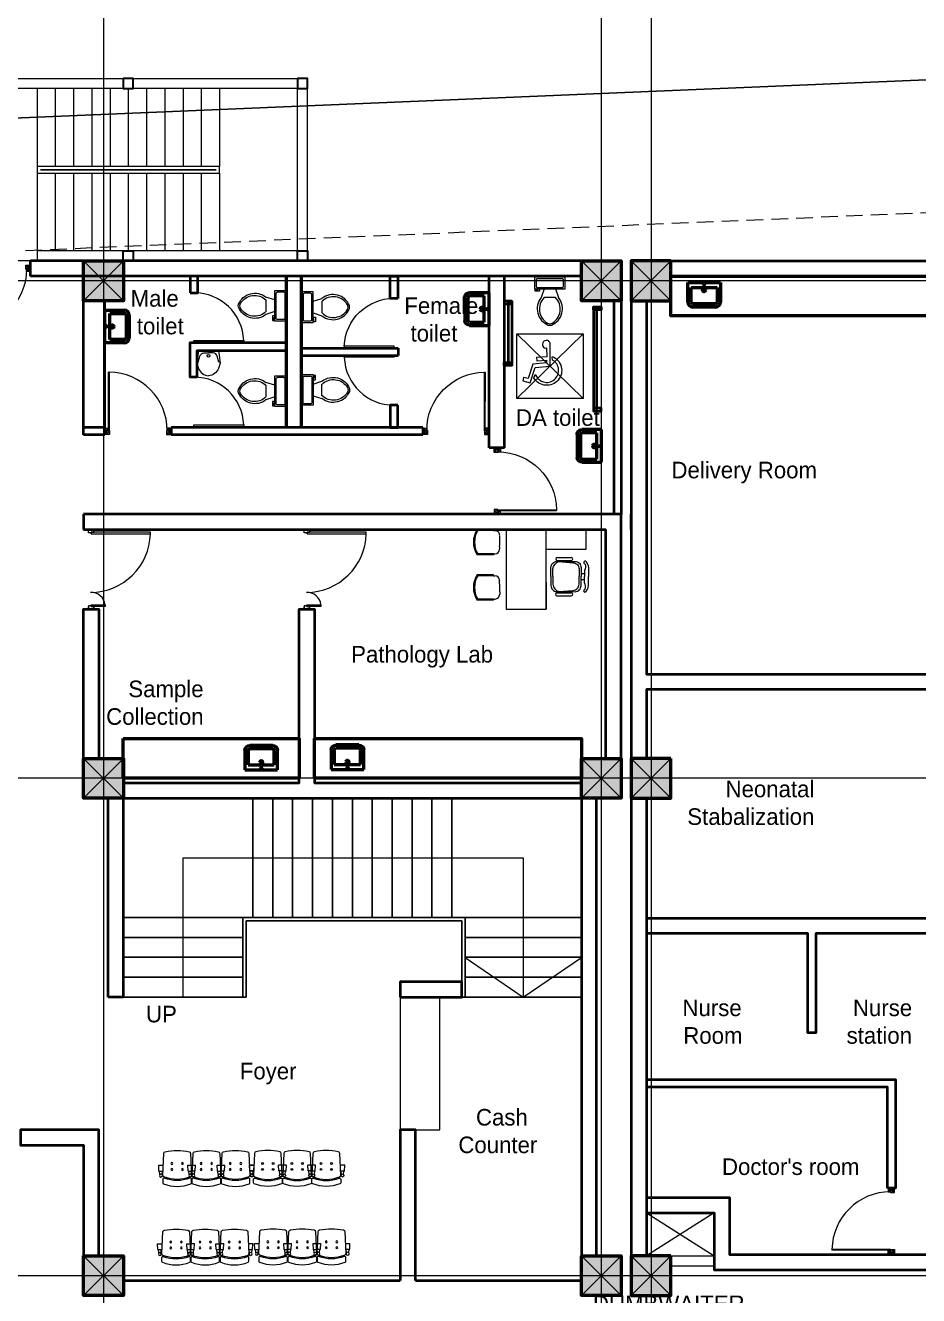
# Model space of a CAD drawing. Header units: millimetres. Extents: x 2342254 to 2635493, y 3886634 to 4043501.
# Drawn here: x 2436510 to 2449966, y 3996331 to 4015482 of the extents above; entities that cross this region are included whole.
import ezdxf

# ---------------------------------------------------------------- set-up
doc = ezdxf.new("R2010")
doc.units = ezdxf.units.MM
doc.header["$MEASUREMENT"] = 0
doc.linetypes.add('CENTER', pattern=[2, 1.25, -0.25, 0.25, -0.25])
doc.linetypes.add('DASHED', pattern=[0.75, 0.5, -0.25])
for name, color, linetype, lineweight in [('0newfurnture', 30, 'Continuous', 50), ('centreline', 52, 'CENTER', 5), ('Column-0.5', 14, 'Continuous', 50), ('Dimension- 0.15', 114, 'Continuous', 15), ('Dimension-137.5', 86, 'Continuous', 13), ('door', 41, 'Continuous', 5), ('Door Opening-0.09', 253, 'Continuous', 9), ('Frame-0.3', 24, 'Continuous', 30), ('furniture', 34, 'Continuous', 15), ('Furniture Hospital-0.09', 44, 'Continuous', 9), ('Hatch', 9, 'Continuous', 9), ('hidden lines', 205, 'DASHED', 5), ('Metal  workt-0.2', 13, 'Continuous', 20), ('stairs', 6, 'Continuous', 25), ('T-Fixture-0.09', 255, 'Continuous', 9), ('WALL 0.2', 7, 'Continuous', 20), ('wall 0.4', 7, 'Continuous', 40), ('WINDOW', 152, 'Continuous', 30)]:
    doc.layers.add(name, color=color, linetype=linetype, lineweight=lineweight)
doc.layers.add('FANCE', color=25, linetype='Continuous')
doc.layers.add('Text-0.2', color=7, linetype='Continuous')
doc.styles.add('arial.', font='arial.ttf')

# ---------------------------------------------------------------- blocks, each defined once
blk = doc.blocks.new('BANCAS')
at = {"layer": 'Furniture Hospital-0.09'}
for p, q in [((-0.236, -0.247), (-0.314, -0.247)), ((-0.309, -0.347), (-0.314, -0.247)), ((-0.241, -0.347), (-0.309, -0.347)), ((-0.294, -0.405), (-0.3, -0.347)), ((-0.256, -0.405), (-0.25, -0.347)), ((0.314, -0.25), (0.236, -0.25)), ((0.309, -0.35), (0.241, -0.35)), ((0.256, -0.409), (0.25, -0.35)), ((0.294, -0.409), (0.3, -0.35)), ((0.309, -0.35), (0.314, -0.25))]:
    blk.add_line(p, q, dxfattribs=at)
blk.add_lwpolyline([(0.227, -0.048, 0.346546), (0.203, -0.019, 0.095695), (-0.203, -0.019, 0.346546), (-0.227, -0.048), (-0.244, -0.417, 0.318973), (-0.225, -0.447, 0.193005), (0.225, -0.447, 0.318973), (0.244, -0.417)], format="xyb", close=True, dxfattribs=at)
blk.add_lwpolyline([(-0.245, -0.522), (-0.245, -0.489, -0.522832), (-0.218, -0.471, 0.18), (0.218, -0.471, -0.522832), (0.245, -0.489), (0.245, -0.547, -0.306573), (0.232, -0.565, -0.192782), (-0.232, -0.565, -0.306573), (-0.245, -0.547), (-0.245, -0.504)], format="xyb", dxfattribs=at)
for centre, radius in [((-0.09, -0.22), 0.015), ((0.09, -0.22), 0.015), ((-0.275, -0.422), 0.025), ((-0.09, -0.32), 0.015), ((0.09, -0.32), 0.015), ((0.275, -0.425), 0.025)]:
    blk.add_circle(centre, radius, dxfattribs=at)
blk = doc.blocks.new('A$C72AE6952')
at = {"ltscale": 20, "xscale": 800, "yscale": 800, "zscale": 800, "row_count": 1, "column_count": 3, "row_spacing": 0, "column_spacing": 440.0000000000001}
blk.add_blockref('BANCAS', (-440, 0), dxfattribs=at)
blk = doc.blocks.new('d1')
at = {"layer": 'door'}
for p, q in [((2442.75, 10745.72), (2408.32, 10745.72)), ((2442.75, 10746.15), (2408.33, 10746.15)), ((2408.33, 10746.15), (2408.33, 10745.72))]:
    blk.add_line(p, q, dxfattribs=at)
at = {"layer": 'door', "ltscale": 80}
for points in [[(2445, 10779.7), (2445, 10781.99), (2444.56, 10781.99), (2444.56, 10782.43), (2441.8, 10782.43), (2441.8, 10781.99), (2441.36, 10781.99), (2441.36, 10780.14), (2442.75, 10780.14), (2442.75, 10779.7)], [(2445, 10746.15), (2445, 10743.87), (2444.56, 10743.87), (2444.56, 10743.43), (2441.8, 10743.43), (2441.8, 10743.87), (2441.36, 10743.87), (2441.36, 10745.72), (2442.75, 10745.72), (2442.75, 10746.15)]]:
    blk.add_lwpolyline(points, close=True, dxfattribs=at)
at = {"layer": 'Door Opening-0.09', "ltscale": 80}
blk.add_arc((2442.75, 10745.72), 34.42, 90, 179.27403, dxfattribs=at)
at = {"layer": 'hidden lines'}
for centre, radius, start, end in [((2441.64, 10791.37), 9.82, 268.39858, 287.31577), ((2441.38, 10784.76), 4.22, 269.78991, 318.96751), ((2444.33, 10781.34), 2.81, 166.46517, 205.18019), ((2445.01, 10781.68), 2.48, 162.46714, 233.24176), ((2441.57, 10782.05), 3, 308.46813, 358.9527), ((2445.46, 10782.07), 1.81, 168.64751, 255.23191), ((2441.64, 10734.49), 9.82, 72.68423, 91.60142), ((2441.38, 10741.1), 4.22, 41.03249, 90.21009), ((2444.33, 10744.52), 2.81, 154.81981, 193.53483), ((2445.01, 10744.18), 2.48, 126.75824, 197.53286), ((2441.57, 10743.81), 3, 1.0473, 51.53187), ((2445.46, 10743.79), 1.81, 104.76809, 191.35249)]:
    blk.add_arc(centre, radius, start, end, dxfattribs=at)
blk = doc.blocks.new('sems')
at = {"layer": 'Dimension- 0.15', "ltscale": 5}
h = blk.add_hatch(dxfattribs=at)
h.set_pattern_fill('ANSI31', color=256, scale=25.555556)
h.set_pattern_definition([(45, (55035.0093, 4945698.8337), (-2.258813329, 2.258813329), [])])
h.paths.add_polyline_path([(2173550, 4150430), (2173550, 4150489), (2173491, 4150489, 0.414214)])
h.paths.add_polyline_path([(2173550, 4150430, 0.414214), (2173609, 4150489), (2173550, 4150489)])
h.paths.add_polyline_path([(2173550, 4150489), (2173609, 4150489, 0.414214), (2173550, 4150548)])
h.paths.add_polyline_path([(2173491, 4150489), (2173550, 4150489), (2173550, 4150548, 0.414214)])
for p, q in [((2174664, 4150546), (2174664, 4150431)), ((2174894, 4150489), (2174664, 4150546)), ((2174664, 4150431), (2174894, 4150489))]:
    blk.add_line(p, q, dxfattribs=at)
blk.add_lwpolyline([(2174664, 4150489), (2173550, 4150489)], dxfattribs=at)
blk.add_circle((2173550, 4150489), 59.1, dxfattribs=at)
blk.add_solid([(2174664, 4150546), (2174894, 4150489), (2174664, 4150431)], dxfattribs=at)
at = {"layer": 'Dimension-137.5', "ltscale": 5}
blk.add_line((2174664, 4150489), (2174894, 4150489), dxfattribs=at)
at = {"layer": 'Frame-0.3'}
for points in [[(2174450, 4151281), (2174450, 4151131), (2174600, 4151131), (2174600, 4151281)], [(2177075, 4151281), (2177075, 4151131), (2177225, 4151131), (2177225, 4151281)], [(2179700, 4151281), (2179700, 4151131), (2179850, 4151131), (2179850, 4151281)], [(2174450, 4148681), (2174450, 4148531), (2174600, 4148531), (2174600, 4148681)], [(2177075, 4148531), (2177075, 4148681), (2177225, 4148681), (2177225, 4148531)], [(2179700, 4148531), (2179700, 4148681), (2179850, 4148681), (2179850, 4148531)]]:
    blk.add_lwpolyline(points, close=True, dxfattribs=at)
at = {"layer": 'Metal  workt-0.2', "ltscale": 5}
for p, q in [((2174600, 4151281), (2179700, 4151281)), ((2175775, 4151131), (2175775, 4149956)), ((2176050, 4151131), (2176050, 4149956)), ((2176325, 4151131), (2176325, 4149956)), ((2176600, 4151131), (2176600, 4149956)), ((2176875, 4151131), (2176875, 4149956)), ((2177150, 4151131), (2177150, 4149956)), ((2177425, 4151131), (2177425, 4149956)), ((2177700, 4151131), (2177700, 4149956)), ((2177975, 4151131), (2177975, 4149956)), ((2178250, 4151131), (2178250, 4149956)), ((2178525, 4151131), (2178525, 4149956)), ((2179700, 4148681), (2179700, 4151131)), ((2175775, 4149856), (2175775, 4148681)), ((2176050, 4149856), (2176050, 4148681)), ((2176325, 4149856), (2176325, 4148681)), ((2176600, 4149856), (2176600, 4148681)), ((2176875, 4149856), (2176875, 4148681)), ((2177150, 4149856), (2177150, 4148681)), ((2177425, 4149856), (2177425, 4148681)), ((2177700, 4149856), (2177700, 4148681)), ((2177975, 4149856), (2177975, 4148681)), ((2178250, 4149856), (2178250, 4148681)), ((2178525, 4149856), (2178525, 4148681)), ((2175775, 4148531), (2174600, 4148531))]:
    blk.add_line(p, q, dxfattribs=at)
at = {"layer": 'Metal  workt-0.2'}
for points in [[(2177075, 4148531), (2179850, 4148531), (2179850, 4151131), (2174450, 4151131), (2174450, 4148531), (2174600, 4148531)], [(2179700, 4151131), (2174600, 4151131)], [(2174450, 4149851), (2173550, 4149847)], [(2179700, 4148681), (2175775, 4148681), (2175775, 4148531), (2176745, 4148531)]]:
    blk.add_lwpolyline(points, dxfattribs=at)
for points in [[(2175775, 4149956), (2175775, 4149856), (2178525, 4149856), (2178525, 4149956)], [(2175825, 4149906), (2175825, 4149906), (2178475, 4149906), (2178475, 4149906)]]:
    blk.add_lwpolyline(points, close=True, dxfattribs=at)
at = {"layer": 'stairs', "ltscale": 5}
for p, q in [((2173850, 4151131), (2173850, 4149848)), ((2174150, 4151131), (2174150, 4149849)), ((2174450, 4151281), (2174450, 4148531))]:
    blk.add_line(p, q, dxfattribs=at)
for points in [[(2173550, 4149847), (2173550, 4151131)], [(2174450, 4151131), (2173550, 4151131)]]:
    blk.add_lwpolyline(points, dxfattribs=at)
blk = doc.blocks.new("door 5'")
at = {"layer": 'door', "ltscale": 1000}
for points in [[(2177525, 4317078), (2177525, 4317062), (2177516, 4317062), (2177516, 4317020), (2177473, 4317020), (2177474, 4317105)], [(2177525, 4317062), (2177525, 4317105), (2177474, 4317105), (2177473, 4317020)], [(2177473, 4317020), (2177516, 4317020)], [(2177474, 4317105), (2177516, 4317105)], [(2178697, 4316120), (2178697, 4317060), (2178671, 4317060), (2178671, 4316120), (2178697, 4316120)], [(2178689, 4317076), (2178689, 4317060), (2178697, 4317060), (2178697, 4317018), (2178740, 4317018), (2178740, 4317104)], [(2178689, 4317060), (2178689, 4317104), (2178740, 4317104), (2178740, 4317018)], [(2178740, 4317018), (2178697, 4317018)]]:
    blk.add_lwpolyline(points, dxfattribs=at)
blk.add_lwpolyline([(2177516, 4316839), (2177516, 4317062), (2177543, 4317062), (2177543, 4316839)], close=True, dxfattribs=at)
at = {"layer": 'Door Opening-0.09', "ltscale": 1000}
for centre, radius, start, end in [((2177516, 4317062), 224, 276.6944, 2.344), ((2178697, 4317076), 957, 180.3416, 268.4244)]:
    blk.add_arc(centre, radius, start, end, dxfattribs=at)
at = {"layer": 'WINDOW', "ltscale": 5}
blk.add_line((2177474, 4317104), (2177474, 4317104), dxfattribs=at)
blk = doc.blocks.new('2ft column')
at = {"layer": 'Hatch', "ltscale": 5}
h = blk.add_hatch(color=256, dxfattribs=at)
h.dxf.hatch_style = 1
h.paths.add_polyline_path([(2207385, 4176559), (2207985, 4176559), (2207985, 4175959), (2207385, 4175959)])
at = {"layer": 'Column-0.5', "ltscale": 5}
blk.add_lwpolyline([(2207385, 4176559), (2207985, 4176559), (2207985, 4175959), (2207385, 4175959)], close=True, dxfattribs=at)
at = {"layer": 'Defpoints', "ltscale": 5}
for points in [[(2207985, 4176559), (2207385, 4175959)], [(2207985, 4175959), (2207385, 4176559)]]:
    blk.add_lwpolyline(points, dxfattribs=at)
blk = doc.blocks.new('main grid')
at = {"layer": 'centreline', "ltscale": 5}
for p, q in [((2533911, 4018930), (2533911, 3991299)), ((2541411, 4018930), (2541411, 3976624)), ((2542161, 4018930), (2542161, 3976624)), ((2559988, 4011172), (2515645, 4011172)), ((2559988, 4003672), (2515645, 4003672)), ((2559388, 3996172), (2515045, 3996172)), ((2559988, 3996172), (2515645, 3996172))]:
    blk.add_line(p, q, dxfattribs=at)
at = {"layer": 'Hatch'}
for p in [(326226, -165087), (333726, -165087), (326226, -172587), (333726, -172587), (326226, -180087), (333726, -180087)]:
    blk.add_blockref('2ft column', p, dxfattribs=at)
at = {"layer": 'Hatch', "xscale": -1}
for p in [(4749846, -165087), (4749846, -172587), (4749846, -180087)]:
    blk.add_blockref('2ft column', p, dxfattribs=at)
blk = doc.blocks.new('IP1')
at = {"layer": 'WALL 0.2', "ltscale": 5}
for points in [[(2535111, 3946693), (2535111, 3948793), (2539161, 3948793)], [(2539161, 3948793), (2540236, 3948793), (2540236, 3946693)], [(2539361, 3947293), (2540236, 3946693), (2541111, 3947293)]]:
    blk.add_lwpolyline(points, dxfattribs=at)
at = {"layer": 'Text-0.2', "ltscale": 5, "insert": (2535017, 3946309), "char_height": 250, "attachment_point": 9, "rotation": 359.9992, "style": 'arial.'}
blk.add_mtext('{\\fStylus BT|b0|i0|c0|p34;UP}', dxfattribs=at)
blk = doc.blocks.new('TAP')
at = {"layer": 'Furniture Hospital-0.09', "linetype": 'Continuous'}
for p, q in [((0, 38), (0, -38)), ((5, 38), (0, 38)), ((5, 38), (5, -38)), ((30, 25), (5, 25)), ((30, 0), (5, 0)), ((30, 25), (30, -25)), ((56, 16), (30, 16)), ((51, 7), (48, 8)), ((59, 19), (57, 22)), ((73, 24), (73, 27)), ((88, 20), (89, 22)), ((97, 15), (125, 12)), ((97, 8), (100, 9)), ((5, -38), (0, -38)), ((30, -25), (5, -25)), ((56, -16), (30, -16)), ((51, -8), (48, -9)), ((60, -20), (58, -22)), ((74, -24), (74, -27)), ((88, -19), (90, -22)), ((97, -7), (100, -8)), ((97, -15), (125, -12))]:
    blk.add_line(p, q, dxfattribs=at)
for radius in [21.2, 19.7]:
    blk.add_circle((74, 0), radius, dxfattribs=at)
for centre, radius, start, end in [((74, 0), 27.2, 163.0512, 199.0512), ((74, 0), 24.2, 127.0512, 163.0512), ((74, 0), 27.2, 91.0512, 127.0512), ((74, 0), 24.2, 55.0512, 91.0512), ((74, 0), 27.2, 19.0512, 55.0512), ((74, 0), 24.2, 343.0512, 19.0512), ((95, 0), 32.6, 337.45, 22.55), ((74, 0), 24.2, 199.0512, 235.0512), ((74, 0), 27.2, 235.0512, 271.0512), ((74, 0), 24.2, 271.0512, 307.0512), ((74, 0), 27.2, 307.0512, 343.0512)]:
    blk.add_arc(centre, radius, start, end, dxfattribs=at)
blk = doc.blocks.new('bazin')
at = {"layer": '0newfurnture', "ltscale": 5}
for p, q in [((2434577, 4011590), (2435069, 4011590)), ((2434577, 4011295), (2434577, 4011590)), ((2434626, 4011295), (2434626, 4011516)), ((2434626, 4011516), (2434799, 4011516)), ((2434847, 4011516), (2435020, 4011516)), ((2435020, 4011516), (2435020, 4011295)), ((2435069, 4011590), (2435069, 4011295)), ((2434996, 4011270), (2434651, 4011270)), ((2434996, 4011221), (2434651, 4011221))]:
    blk.add_line(p, q, dxfattribs=at)
blk.add_circle((2434823, 4011477), 25.6, dxfattribs=at)
for centre, radius, start, end in [((2434651, 4011295), 73.8, 180, 270), ((2434651, 4011295), 24.6, 180, 270), ((2434996, 4011295), 73.8, 270, 0), ((2434996, 4011295), 24.6, 270, 0)]:
    blk.add_arc(centre, radius, start, end, dxfattribs=at)
at = {"layer": '0newfurnture', "ltscale": 5, "xscale": 0.9842520018725999, "yscale": 0.9842520018725999, "zscale": 0.9842520018725999, "rotation": 270}
blk.add_blockref('TAP', (2434823, 4011590), dxfattribs=at)
blk = doc.blocks.new('Toilet - top')
at = {"layer": 'Furniture Hospital-0.09'}
for p, q in [((-10, -8.5), (-8, -8.5)), ((-10, -9.5), (-10, -8.5)), ((-8, -8.5), (-8, -8)), ((-7, -8), (-7, -9.5)), ((-4, -8), (-6, -14)), ((4, -8), (6, -14)), ((9.5, -6), (9.5, -2)), ((-7, -9.5), (-10, -9.5)), ((4, -14), (-4, -14))]:
    blk.add_line(p, q, dxfattribs=at)
blk.add_lwpolyline([(10.5, -8), (10.5, 0), (-10.5, 0), (-10.5, -8)], close=True, dxfattribs=at)
for points in [[(-9.5, -2), (-9.5, -6)], [(8.5, -1), (-8.5, -1)], [(-8.5, -7), (8.5, -7)]]:
    blk.add_lwpolyline(points, dxfattribs=at)
for centre, radius, start, end in [((-8.62, -1.88), 0.884, 81.8699, 188.1301), ((-8.62, -6.12), 0.884, 171.8699, 278.1301), ((8.62, -1.88), 0.884, 351.8699, 98.1301), ((8.62, -6.12), 0.884, 261.8699, 8.1301), ((3.52, -21.58), 12.17, 141.46911, 247.97143), ((4.2, -21.82), 11.33, 136.36773, 238.94682), ((-3.52, -21.58), 12.17, 292.02843, 38.53071), ((-4.2, -21.82), 11.33, 301.05301, 43.63209), ((0, -27.88), 4, 245.73182, 294.26817), ((0, -29), 4, 254.86053, 285.13947)]:
    blk.add_arc(centre, radius, start, end, dxfattribs=at)
blk = doc.blocks.new('26 door')
at = {"layer": 'door'}
blk.add_line((42654.7, -717.83), (42654.7, -716.68), dxfattribs=at)
at = {"layer": 'door', "ltscale": 5}
blk.add_lwpolyline([(42654.7, -716.68), (42684.73, -716.68), (42684.73, -717.83), (42654.7, -717.83)], dxfattribs=at)
at = {"layer": 'Door Opening-0.09'}
blk.add_arc((42654.79, -717.79), 29.96, 2.13581, 90.17937, dxfattribs=at)
blk = doc.blocks.new('TIA UR Plan-flat-1')
at = {"layer": 'Furniture Hospital-0.09'}
for points in [[(-186, 175), (-265, 150, 0.270578), (-380, 0, 0.556713)], [(-186, -175), (-265, -150, -0.270578), (-380, 0, -0.556713)], [(0, 0), (0, 132, 0.414214), (-25, 157), (-186, 175)], [(0, 0), (0, -132, -0.414214), (-25, -157), (-186, -175)], [(-174, 175), (-174, 154), (-81, 130, -0.321575), (-32, 71), (-32, 0)], [(-174, -175), (-174, -154), (-81, -130, 0.321575), (-32, -71), (-32, 0)]]:
    blk.add_lwpolyline(points, format="xyb", dxfattribs=at)
blk.add_circle((-75, 0), 20, dxfattribs=at)
blk = doc.blocks.new('Wheel Chair')
at = {"layer": 'T-Fixture-0.09'}
blk.add_lwpolyline([(-130, -183, -0.239978), (-223, 0, -0.243341), (-129, 182), (-128, 182, -0.241316), (75, 211), (76, 211, -0.238142), (218, 65), (184, 14), (173, 51, 0.192657), (94, 153), (94, 154, 0.25323), (-74, 162), (-74, 161, 0.245902), (-174, 27), (-175, 27, 0.247474), (-120, -132), (-128, -181)], format="xyb", dxfattribs=at)
blk.add_lwpolyline([(305, 47), (366, 13), (392, 59), (290, 117), (158, -89), (-63, -51), (-146, -374, 0.423515), (-104, -442), (-103, -442, 0.413314), (-35, -399), (-32, -388, 0.409265), (-67, -332), (-80, -330), (-48, -201), (105, -227), (113, -178), (-33, -153), (-23, -112), (182, -146)], format="xyb", close=True, dxfattribs=at)
blk = doc.blocks.new('ADHIKRIT')
at = {"layer": 'furniture'}
for p, q in [((900, 1351), (0, 1351)), ((0, 1351), (0, -450)), ((0, 741), (0, 1351)), ((900, -450), (900, 1351)), ((-245, 1046), (-569, 1047)), ((-245, 980), (-569, 981)), ((1048, 956), (1048, 1014)), ((1187, 1121), (1153, 1121)), ((1187, 1145), (1558, 1147)), ((1187, 1145), (1187, 1121)), ((1187, 1121), (1545, 1123)), ((-789, 683), (-869, 683)), ((1050, 758), (1050, 711)), ((1050, 700), (1050, 711)), ((1189, 595), (1157, 595)), ((1187, 595), (1187, 571)), ((1189, 595), (1286, 595)), ((1287, 595), (1545, 597)), ((-789, 547), (-869, 547)), ((1187, 571), (1558, 573)), ((-900, 0), (0, 0)), ((-900, -450), (-900, 0)), ((-247, 247), (-571, 248)), ((-247, 182), (-571, 182)), ((1189, 102), (1157, 102)), ((1187, 126), (1558, 124)), ((1187, 102), (1187, 126)), ((1189, 102), (1286, 101)), ((1287, 101), (1545, 100)), ((1048, -260), (1048, -318)), ((1050, -4), (1050, -14)), ((1050, -61), (1050, -14)), ((0, -450), (-900, -450)), ((0, -450), (900, -450)), ((1187, -425), (1153, -425)), ((1187, -425), (1545, -426)), ((1187, -449), (1187, -425)), ((1187, -449), (1558, -450))]:
    blk.add_line(p, q, dxfattribs=at)
for points in [[(-897, 962, 0.207066), (-957, 755), (-957, 615)], [(-885, 900, 0.214578), (-869, 755), (-869, 615)], [(-110, 614), (-109, 818, 0.414214), (-246, 955), (-655, 956, 0.418376), (-789, 820), (-789, 615)], [(-153, 614), (-152, 788, 0.28028), (-288, 955), (-610, 925, 0.418376), (-744, 789), (-745, 615)], [(-899, 268, -0.207066), (-958, 476), (-957, 615)], [(-886, 330, -0.214578), (-870, 475), (-869, 615)], [(-110, 614), (-110, 409, -0.414214), (-247, 273), (-656, 274, -0.418376), (-790, 410), (-789, 615)], [(-153, 614), (-153, 440, -0.28028), (-290, 273), (-612, 304, -0.418376), (-745, 441), (-745, 615)]]:
    blk.add_lwpolyline(points, format="xyb", dxfattribs=at)
for centre, radius, start, end in [((-881, 933), 33.3, 262.3354, 120.0474), ((-569, 1014), 32.9, 89.8702, 269.8702), ((-245, 1013), 32.9, 269.8702, 89.8702), ((1753, 864), 711, 172.5908, 188.6233), ((1154, 1015), 106, 90.3083, 180.3083), ((1203, 1157), 39.5, 294.3355, 296.5711), ((1099, 860), 518, 329.4756, 30.5244), ((1099, 860), 542, 328.0257, 31.9845), ((1157, 701), 106, 180.3083, 270.3083), ((-882, 297), 33.3, 239.693, 97.4051), ((-571, 215), 32.9, 89.8702, 269.8702), ((-253, 214), 33.4, 280.4483, 79.5122), ((1157, -4), 106, 89.6917, 179.6917), ((1099, -163), 518, 329.4756, 30.5244), ((1099, -163), 542, 328.0155, 31.9743), ((1753, -168), 711, 171.3767, 187.4092), ((1154, -319), 106, 179.6917, 269.6917), ((1203, -461), 39.5, 63.4289, 65.6645)]:
    blk.add_arc(centre, radius, start, end, dxfattribs=at)

msp = doc.modelspace()

# ---------------------------------------------------------------- linework, layer by layer
at = {"layer": '0newfurnture', "ltscale": 5}
for p, q in [((2440440.8, 4009421.5), (2440440.8, 4011701.5)), ((2440670.8, 4009421.5), (2440670.8, 4011701.5))]:
    msp.add_line(p, q, dxfattribs=at)
for points in [[(2446234.9, 4011701.5), (2450864.9, 4011701.5), (2450864.9, 4011101.5), (2446234.9, 4011101.5)], [(2437984.9, 4004731.5), (2440635.9, 4004731.5), (2440635.9, 4004131.5), (2437984.9, 4004131.5)], [(2440865.9, 4004731.5), (2444884.9, 4004731.5), (2444884.9, 4004131.5), (2440865.9, 4004131.5)]]:
    msp.add_lwpolyline(points, close=True, dxfattribs=at)
at = {"layer": 'centreline', "ltscale": 5}
for p, q in [((2437684.9, 4019389.6), (2437684.9, 3991758.8)), ((2469652.9, 3996631.5), (2419418.7, 3996631.5))]:
    msp.add_line(p, q, dxfattribs=at)
at = {"layer": 'Door Opening-0.09'}
for points in [[(2443914.5, 4010830.9), (2444914.5, 4009858.8)], [(2444914.5, 4010830.9), (2443914.5, 4009858.8)]]:
    msp.add_lwpolyline(points, dxfattribs=at)
msp.add_lwpolyline([(2443914.5, 4010830.9), (2444914.5, 4010830.9), (2444914.5, 4009858.8), (2443914.5, 4009858.8)], close=True, dxfattribs=at)
at = {"layer": 'FANCE'}
msp.add_lwpolyline([(2462093.6, 3973275.8), (2464082.1, 3984232), (2464448.1, 3993384), (2464074.9, 4001991.1), (2464074.9, 4006605.8), (2464472.8, 4012176.8), (2465513.6, 4015311.4), (2432619.1, 4013927.2), (2397160.9, 4017506.7), (2379497.3, 3922435.1), (2375276.9, 3899553.8), (2386696.4, 3896127.9), (2391484.9, 3937057.5), (2444308.7, 3941328.2), (2450306.3, 3940808), (2441497.1, 3974903.2), (2449790.1, 3977152.9), (2450551.8, 3970678.9)], close=True, dxfattribs=at)
at = {"layer": 'FANCE', "color": 5, "linetype": 'DASHED', "lineweight": 15, "ltscale": 500}
msp.add_lwpolyline([(2403302.1, 4002131.6), (2403822.9, 4012189.9), (2412367.3, 4011931.5), (2432761.9, 4011931.5), (2462702.3, 4013191.3), (2462495.7, 4012569.3), (2462074.9, 4006677.1), (2462074.9, 4001947.7), (2462446.4, 3993380.6), (2462089.2, 3984451.6), (2460362.3, 3974936.2), (2452278.7, 3973117.4), (2451505.4, 3979690.5), (2439066.4, 3976316.1), (2441489.8, 3966936.3)], dxfattribs=at)
at = {"layer": 'Furniture Hospital-0.09', "ltscale": 30}
msp.add_lwpolyline([(2442754.9, 4000831.5), (2442154.9, 4000831.5), (2442154.9, 3998831.5), (2442754.9, 3998831.5)], close=True, dxfattribs=at)
at = {"layer": 'Hatch', "ltscale": 5}
for points in [[(2446884.9, 3997581.5), (2445864.9, 3996931.5)], [(2445864.9, 3997581.5), (2446884.9, 3996931.5)]]:
    msp.add_lwpolyline(points, dxfattribs=at)
at = {"layer": 'stairs', "ltscale": 5}
for points in [[(2439934.9, 4003831.5), (2439934.9, 4002031.5)], [(2440234.9, 4003831.5), (2440234.9, 4002031.5)], [(2440534.9, 4003831.5), (2440534.9, 4002031.5)], [(2440834.9, 4003831.5), (2440834.9, 4002031.5)], [(2441134.9, 4003831.5), (2441134.9, 4002031.5)], [(2441434.9, 4003831.5), (2441434.9, 4002031.5)], [(2441734.9, 4003831.5), (2441734.9, 4002031.5)], [(2442034.9, 4003831.5), (2442034.9, 4002031.5)], [(2442334.9, 4003831.5), (2442334.9, 4002031.5)], [(2442634.9, 4003831.5), (2442634.9, 4002031.5)], [(2442934.9, 4003831.5), (2442934.9, 4002031.5)], [(2437984.9, 4002031.5), (2444884.9, 4002031.5)], [(2439784.9, 4002031.5), (2439784.9, 4000831.5), (2439834.9, 4000831.5), (2439834.9, 4001981.5), (2443084.9, 4001981.5), (2443084.9, 4000831.5), (2443134.9, 4000831.5), (2443134.9, 4002031.5)], [(2437984.9, 4001731.5), (2439784.9, 4001731.5)], [(2443134.9, 4001731.5), (2444884.9, 4001731.5)], [(2437984.9, 4001431.5), (2439784.9, 4001431.5)], [(2443134.9, 4001431.5), (2444884.9, 4001431.5)], [(2437984.9, 4001131.5), (2439784.9, 4001131.5)], [(2443134.9, 4001131.5), (2444884.9, 4001131.5)], [(2437984.9, 4000831.5), (2439784.9, 4000831.5)], [(2443134.9, 4000831.5), (2444884.9, 4000831.5)]]:
    msp.add_lwpolyline(points, dxfattribs=at)
at = {"layer": 'WALL 0.2', "ltscale": 5}
for points in [[(2446234.9, 3996931.5), (2446884.9, 3996931.5)], [(2446234.9, 3996781.5), (2446884.9, 3996781.5)]]:
    msp.add_lwpolyline(points, dxfattribs=at)
at = {"layer": 'wall 0.4', "ltscale": 5}
for p, q in [((2436584.9, 4011701.5), (2436584.9, 4011931.5)), ((2443496.8, 4009111.5), (2443496.8, 4011701.5)), ((2443726.8, 4009111.5), (2443726.8, 4011701.5)), ((2437384.9, 4009311.5), (2437384.9, 4011331.5)), ((2437704.9, 4009311.5), (2437704.9, 4011331.5)), ((2445374.9, 4011331.5), (2445374.9, 4008111.5)), ((2445484.9, 4011331.5), (2445484.9, 4008111.5)), ((2440670.8, 4010616.5), (2442124.4, 4010616.5)), ((2442124.4, 4010616.5), (2442124.4, 4010506.5)), ((2440670.8, 4010506.5), (2442124.4, 4010506.5)), ((2437704.9, 4009421.5), (2437384.9, 4009421.5)), ((2442496.9, 4009421.5), (2438704.8, 4009421.5)), ((2438704.8, 4009421.5), (2438704.8, 4009311.5)), ((2442496.9, 4009421.5), (2442496.9, 4009311.5)), ((2437704.9, 4009311.5), (2437384.9, 4009311.5)), ((2442496.9, 4009311.5), (2438704.8, 4009311.5)), ((2443726.8, 4009111.5), (2443496.8, 4009111.5)), ((2437384.9, 4008111.5), (2437384.9, 4007881.5)), ((2445484.9, 4008111.5), (2437384.9, 4008111.5)), ((2445484.9, 4004431.5), (2445484.9, 4008111.5)), ((2445634.9, 4007881.5), (2445634.9, 4008111.5)), ((2437384.9, 4007881.5), (2445254.9, 4007881.5)), ((2445254.9, 4004431.5), (2445254.9, 4007881.5)), ((2437754.9, 4000831.5), (2437754.9, 4003831.5)), ((2437984.9, 4003831.5), (2437984.9, 4000831.5)), ((2437984.9, 4000831.5), (2437754.9, 4000831.5)), ((2447832.9, 3996949.2), (2449497.2, 3996949.2))]:
    msp.add_line(p, q, dxfattribs=at)
for points in [[(2444884.9, 4011931.5), (2436584.9, 4011931.5)], [(2446234.9, 4011931.5), (2451094.9, 4011931.5), (2451094.9, 4010731.5), (2450864.9, 4010731.5), (2450864.9, 4011701.5), (2446234.9, 4011701.5)], [(2444884.9, 4011701.5), (2436584.9, 4011701.5)], [(2445634.9, 4011331.5), (2445634.9, 4004431.5)], [(2445864.9, 4011331.5), (2445864.9, 4005701.5), (2450864.9, 4005701.5), (2450864.9, 4005871.5), (2451094.9, 4005871.5), (2451094.9, 4003221.5), (2450864.9, 4003221.5), (2450864.9, 4005471.5), (2445864.9, 4005471.5), (2445864.9, 4004431.5)], [(2440440.8, 4010576.5), (2439090.8, 4010576.5), (2439090.8, 4010179.1), (2438990.8, 4010179.1), (2438990.8, 4010701.5), (2440440.8, 4010701.5)], [(2437384.9, 4004431.5), (2437384.9, 4006681.5), (2437614.9, 4006681.5), (2437614.9, 4004431.5)], [(2437984.9, 4004061.5), (2440635.9, 4004061.5), (2440635.9, 4006681.5), (2440865.9, 4006681.5), (2440865.9, 4004061.5), (2444884.9, 4004061.5)], [(2437984.9, 4003831.5), (2444884.9, 4003831.5)], [(2444884.9, 4003831.5), (2444884.9, 3996931.5)], [(2445114.9, 3996931.5), (2445114.9, 4003831.5)], [(2445634.9, 4003831.5), (2445634.9, 3996931.5)], [(2445864.9, 4003831.5), (2445864.9, 3996931.5)], [(2445864.9, 4002021.5), (2451094.9, 4002021.5), (2451094.9, 4001791.5), (2448417.2, 4001791.5), (2448417.2, 4000291.5), (2448297.2, 4000291.5), (2448297.2, 4001791.5), (2445864.9, 4001791.5)], [(2445864.9, 3999591.5), (2449617.2, 3999591.5), (2449617.2, 3997953), (2449497.2, 3997953)], [(2449497.2, 3997953), (2449497.2, 3999471.5), (2445864.9, 3999471.5)], [(2437614.9, 3996931.5), (2437614.9, 3998831.5), (2436434.9, 3998831.5), (2436434.9, 3998601.5), (2437384.9, 3998601.5), (2437384.9, 3996931.5)], [(2442384.9, 3996561.5), (2442384.9, 3998831.5), (2442154.9, 3998831.5), (2442154.9, 3996561.5)], [(2445864.9, 3997811.5), (2447114.9, 3997811.5), (2447114.9, 3996949.2), (2451225, 3996949.2)], [(2445864.9, 3997581.5), (2446884.9, 3997581.5), (2446884.9, 3996719.2), (2451225, 3996719.2)], [(2437984.9, 3996561.5), (2442154.9, 3996561.5)], [(2442384.9, 3996561.5), (2444884.9, 3996561.5)]]:
    msp.add_lwpolyline(points, dxfattribs=at)
for points in [[(2438990.9, 4011451.5), (2439109.2, 4011451.5), (2439109.1, 4011701.5), (2438990.8, 4011701.5)], [(2442120.8, 4011366.5), (2442002.5, 4011366.5), (2442002.5, 4011701.5), (2442120.8, 4011701.5)], [(2443835.6, 4011281.8), (2443835.6, 4011325.8), (2443721.3, 4011325.8), (2443721.3, 4011281.8)], [(2443786.5, 4010359.7), (2443786.5, 4011322.6), (2443835.6, 4011322.6), (2443835.6, 4010359.7)], [(2445070.6, 4011195.4), (2445070.6, 4011239.4), (2445184.9, 4011239.4), (2445184.9, 4011195.4)], [(2445119.7, 4009667.5), (2445119.7, 4011236.2), (2445070.6, 4011236.2), (2445070.6, 4009667.5)], [(2443835.6, 4010400.5), (2443835.6, 4010356.5), (2443721.3, 4010356.5), (2443721.3, 4010400.5)], [(2442120.8, 4009756.5), (2442002.5, 4009756.5), (2442002.5, 4009421.5), (2442120.8, 4009421.5)], [(2445070.6, 4009711.5), (2445070.6, 4009667.5), (2445184.9, 4009667.5), (2445184.9, 4009711.5)], [(2442154.9, 4000831.5), (2443084.9, 4000831.5), (2443084.9, 4001061.5), (2442154.9, 4001061.5)]]:
    msp.add_lwpolyline(points, close=True, dxfattribs=at)

# ---------------------------------------------------------------- block references
at = {"layer": '0newfurnture', "ltscale": 5}
msp.add_blockref('main grid', (-96225.9, 459.6), dxfattribs=at)
at = {"layer": '0newfurnture'}
msp.add_blockref('bazin', (11911.2, 14.9), dxfattribs=at)
at = {"layer": '0newfurnture', "xscale": -1}
for p, rotation in [((-1568093.5, 1576383), 270), ((-1566399.1, 1574318.1), 270), ((5239.4, 8015847.3), 180), ((6537.2, 8015854), 180)]:
    msp.add_blockref('bazin', p, dxfattribs=dict(at, rotation=rotation))
at = {"layer": '0newfurnture', "rotation": 90}
msp.add_blockref('bazin', (6449295.1, 1576119), dxfattribs=at)
at = {"layer": 'door', "yscale": 25, "zscale": 25}
for p, xscale in [((1372680.3, 4028647.3), 25), ((3508431.4, 4028562.3), -25), ((1372680.3, 4027374.9), 25)]:
    msp.add_blockref('26 door', p, dxfattribs=dict(at, xscale=xscale))
at = {"layer": 'door'}
for name, p, xscale, yscale, zscale, rotation in [('26 door', (3508431.4, 3992560.7), 25, 25, 25, 180), ("door 5'", (6527232.5, 1943511), 0.9473750180788149, 0.9473750180788149, 0.9473750180788149, 89.9959866754369), ("door 5'", (6530483.5, 1943511), 0.9473750180788149, 0.9473750180788149, 0.9473750180788149, 89.9959866754369)]:
    msp.add_blockref(name, p, dxfattribs=dict(at, xscale=xscale, yscale=yscale, zscale=zscale, rotation=rotation))
at = {"layer": 'Door Opening-0.09', "yscale": 25.64102998076803, "zscale": 25.64102998076803}
for p, xscale, rotation in [((2160148.8, 3949012.9), -25.64102998076803, 270.0333351142592), ((2162195.9, 4071846), 25.64102998076803, 270.0333351146509), ((2386748.2, 3721518.9), 25.64102998076803, 359.9666648857409)]:
    msp.add_blockref('d1', p, dxfattribs=dict(at, xscale=xscale, rotation=rotation))
at = {"layer": 'furniture', "extrusion": (0, 0, -1), "xscale": -0.6669998082076751, "yscale": 0.6669998082076751, "zscale": -0.6669998082076751, "rotation": 180}
msp.add_blockref('ADHIKRIT', (-2444353.9, 4007581.6), dxfattribs=at)
at = {"layer": 'Furniture Hospital-0.09'}
for name, p, xscale, yscale, zscale in [('Toilet - top', (2444410.3, 4011684.5), 21.93575057202424, 21.93575057202424, 21.93575057202424), ('A$C72AE6952', (2439188.3, 3998517.9), -1.107692350907673, 1.107692350907673, 1.107692306891935), ('A$C72AE6952', (2440650.4, 3998517.9), 1.107692350907673, 1.107692350907673, 1.107692306891935), ('A$C72AE6952', (2439171.7, 3997334.4), -1.107692350907673, 1.107692350907673, 1.107692306891935), ('A$C72AE6952', (2440633.8, 3997337.4), -1.107692350907673, 1.107692350907673, 1.107692306891935)]:
    msp.add_blockref(name, p, dxfattribs=dict(at, xscale=xscale, yscale=yscale, zscale=zscale))
at = {"layer": 'Furniture Hospital-0.09', "yscale": 21.93575057202424, "zscale": 21.93575057202424}
for p, xscale, rotation in [((2440440.8, 4011254.6), -21.93575057202424, 270), ((2440670.8, 4011234.7), 21.93575057202424, 90.00000000000001), ((2440440.8, 4009967.8), -21.93575057202424, 270), ((2440670.8, 4009986.4), -21.93575057202424, 90)]:
    msp.add_blockref('Toilet - top', p, dxfattribs=dict(at, xscale=xscale, rotation=rotation))
at = {"layer": 'Furniture Hospital-0.09', "rotation": 89.99999936601192}
msp.add_blockref('TIA UR Plan-flat-1', (2439268.6, 4010576.5), dxfattribs=at)
at = {"layer": 'T-Fixture-0.09', "rotation": 194.4181928326748}
msp.add_blockref('Wheel Chair', (2444366.5, 4010279.6), dxfattribs=at)
at = {"layer": 'wall 0.4'}
for name, p in [('sems', (260909.7, -136599.5)), ('IP1', (-96225.9, 54138.2))]:
    msp.add_blockref(name, p, dxfattribs=at)
at = {"layer": 'wall 0.4', "ltscale": 5, "xscale": -25.64102998076803, "yscale": 25.64102998076803, "zscale": 25.64102998076803}
for p, rotation in [((2719005.8, 4071846), 89.96666488534903), ((2506103.5, 3732602.5), 359.966664885349)]:
    msp.add_blockref('d1', p, dxfattribs=dict(at, rotation=rotation))

# ---------------------------------------------------------------- texts
at = {"layer": 'Text-0.2', "ltscale": 5, "char_height": 250, "style": 'arial.'}
for s, insert, attachment_point, rotation in [('{\\fStylus BT|b0|i0|c0|p34;Male\\P toilet}', (2438095.6, 4010821), 7, 0.00077), ('{\\fStylus BT|b0|i0|c0|p34;Female\\P toilet}', (2442218.4, 4010712), 7, 0.00077), ('{\\fStylus BT|b0|i0|c0|p34;DA toilet}', (2443899.6, 4009440.8), 7, 0.00077), ('{\\fStylus BT|b0|i0|c0|p34;Delivery Room}', (2448435.1, 4008578.2), 9, 359.99923), ('{\\fStylus BT|b0|i0|c0|p34;Pathology Lab}', (2443554.6, 4005800.7), 9, 359.99923), ('{\\fStylus BT|b0|i0|c0|p34;Sample\\PCollection}', (2439194.2, 4004933.6), 9, 359.99923), ('{\\fStylus BT|b0|i0|c0|p34;Neonatal\\P Stabalization}', (2448395.4, 4003424.6), 9, 359.99923), ('\\pi-445.74;{\\fStylus BT|b0|i0|c0|p34;Nurse\\P\\pi-433.66;Room}', (2446854.4, 4000125.1), 7, 0.00077), ('\\pi-445.74;{\\fStylus BT|b0|i0|c0|p34;Nurse\\P\\pi-541.27;station}', (2449422.6, 4000125.1), 7, 0.00077), ('{\\fStylus BT|b0|i0|c0|p34;Foyer}', (2439739.7, 3999516.6), 7, 0.00077), ('\\pi-372.8;{\\fStylus BT|b0|i0|c0|p34;Cash\\P\\pi-638.45;Counter}', (2443670.5, 3998475.5), 7, 0.00077), ("\\pi-1149.2;{\\fStylus BT|b0|i0|c0|p34;Doctor's room}", (2448153.4, 3998146.7), 7, 0.00077), ('{\\fStylus BT|b0|i0|c0|p34;DUMBWAITER}', (2447344.6, 3996078.6), 9, 359.99923)]:
    msp.add_mtext(s, dxfattribs=dict(at, insert=insert, attachment_point=attachment_point, rotation=rotation))

doc.saveas('drawing.dxf')
